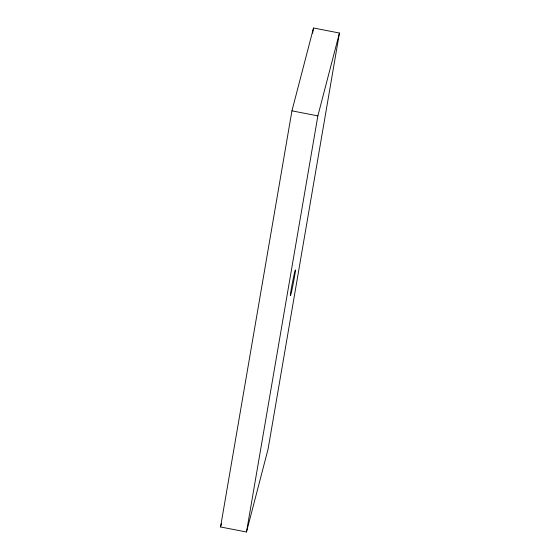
<?xml version="1.0" encoding="UTF-8"?>
<svg xmlns="http://www.w3.org/2000/svg" width="560" height="560" viewBox="0 0 560 560"><rect width="100%" height="100%" fill="white"/><g stroke="black" fill="none" stroke-linecap="round" stroke-linejoin="round"><path stroke-width="0.84" d="M220.556 526.967L291.935 110.845L313.516 28L339.444 33.033L268.065 449.155L246.484 532L220.556 526.967L221.431 523.586M312.627 33.166L313.516 28M246.484 532L317.863 115.878L339.444 33.033M291.935 110.845L317.863 115.878M291.676 291.053A13.216 0.49 -79 0 0 295.442 270.032A13.216 0.49 -79 0 0 291.529 287.434A13.216 0.49 -79 0 0 291.676 291.053"/></g></svg>
